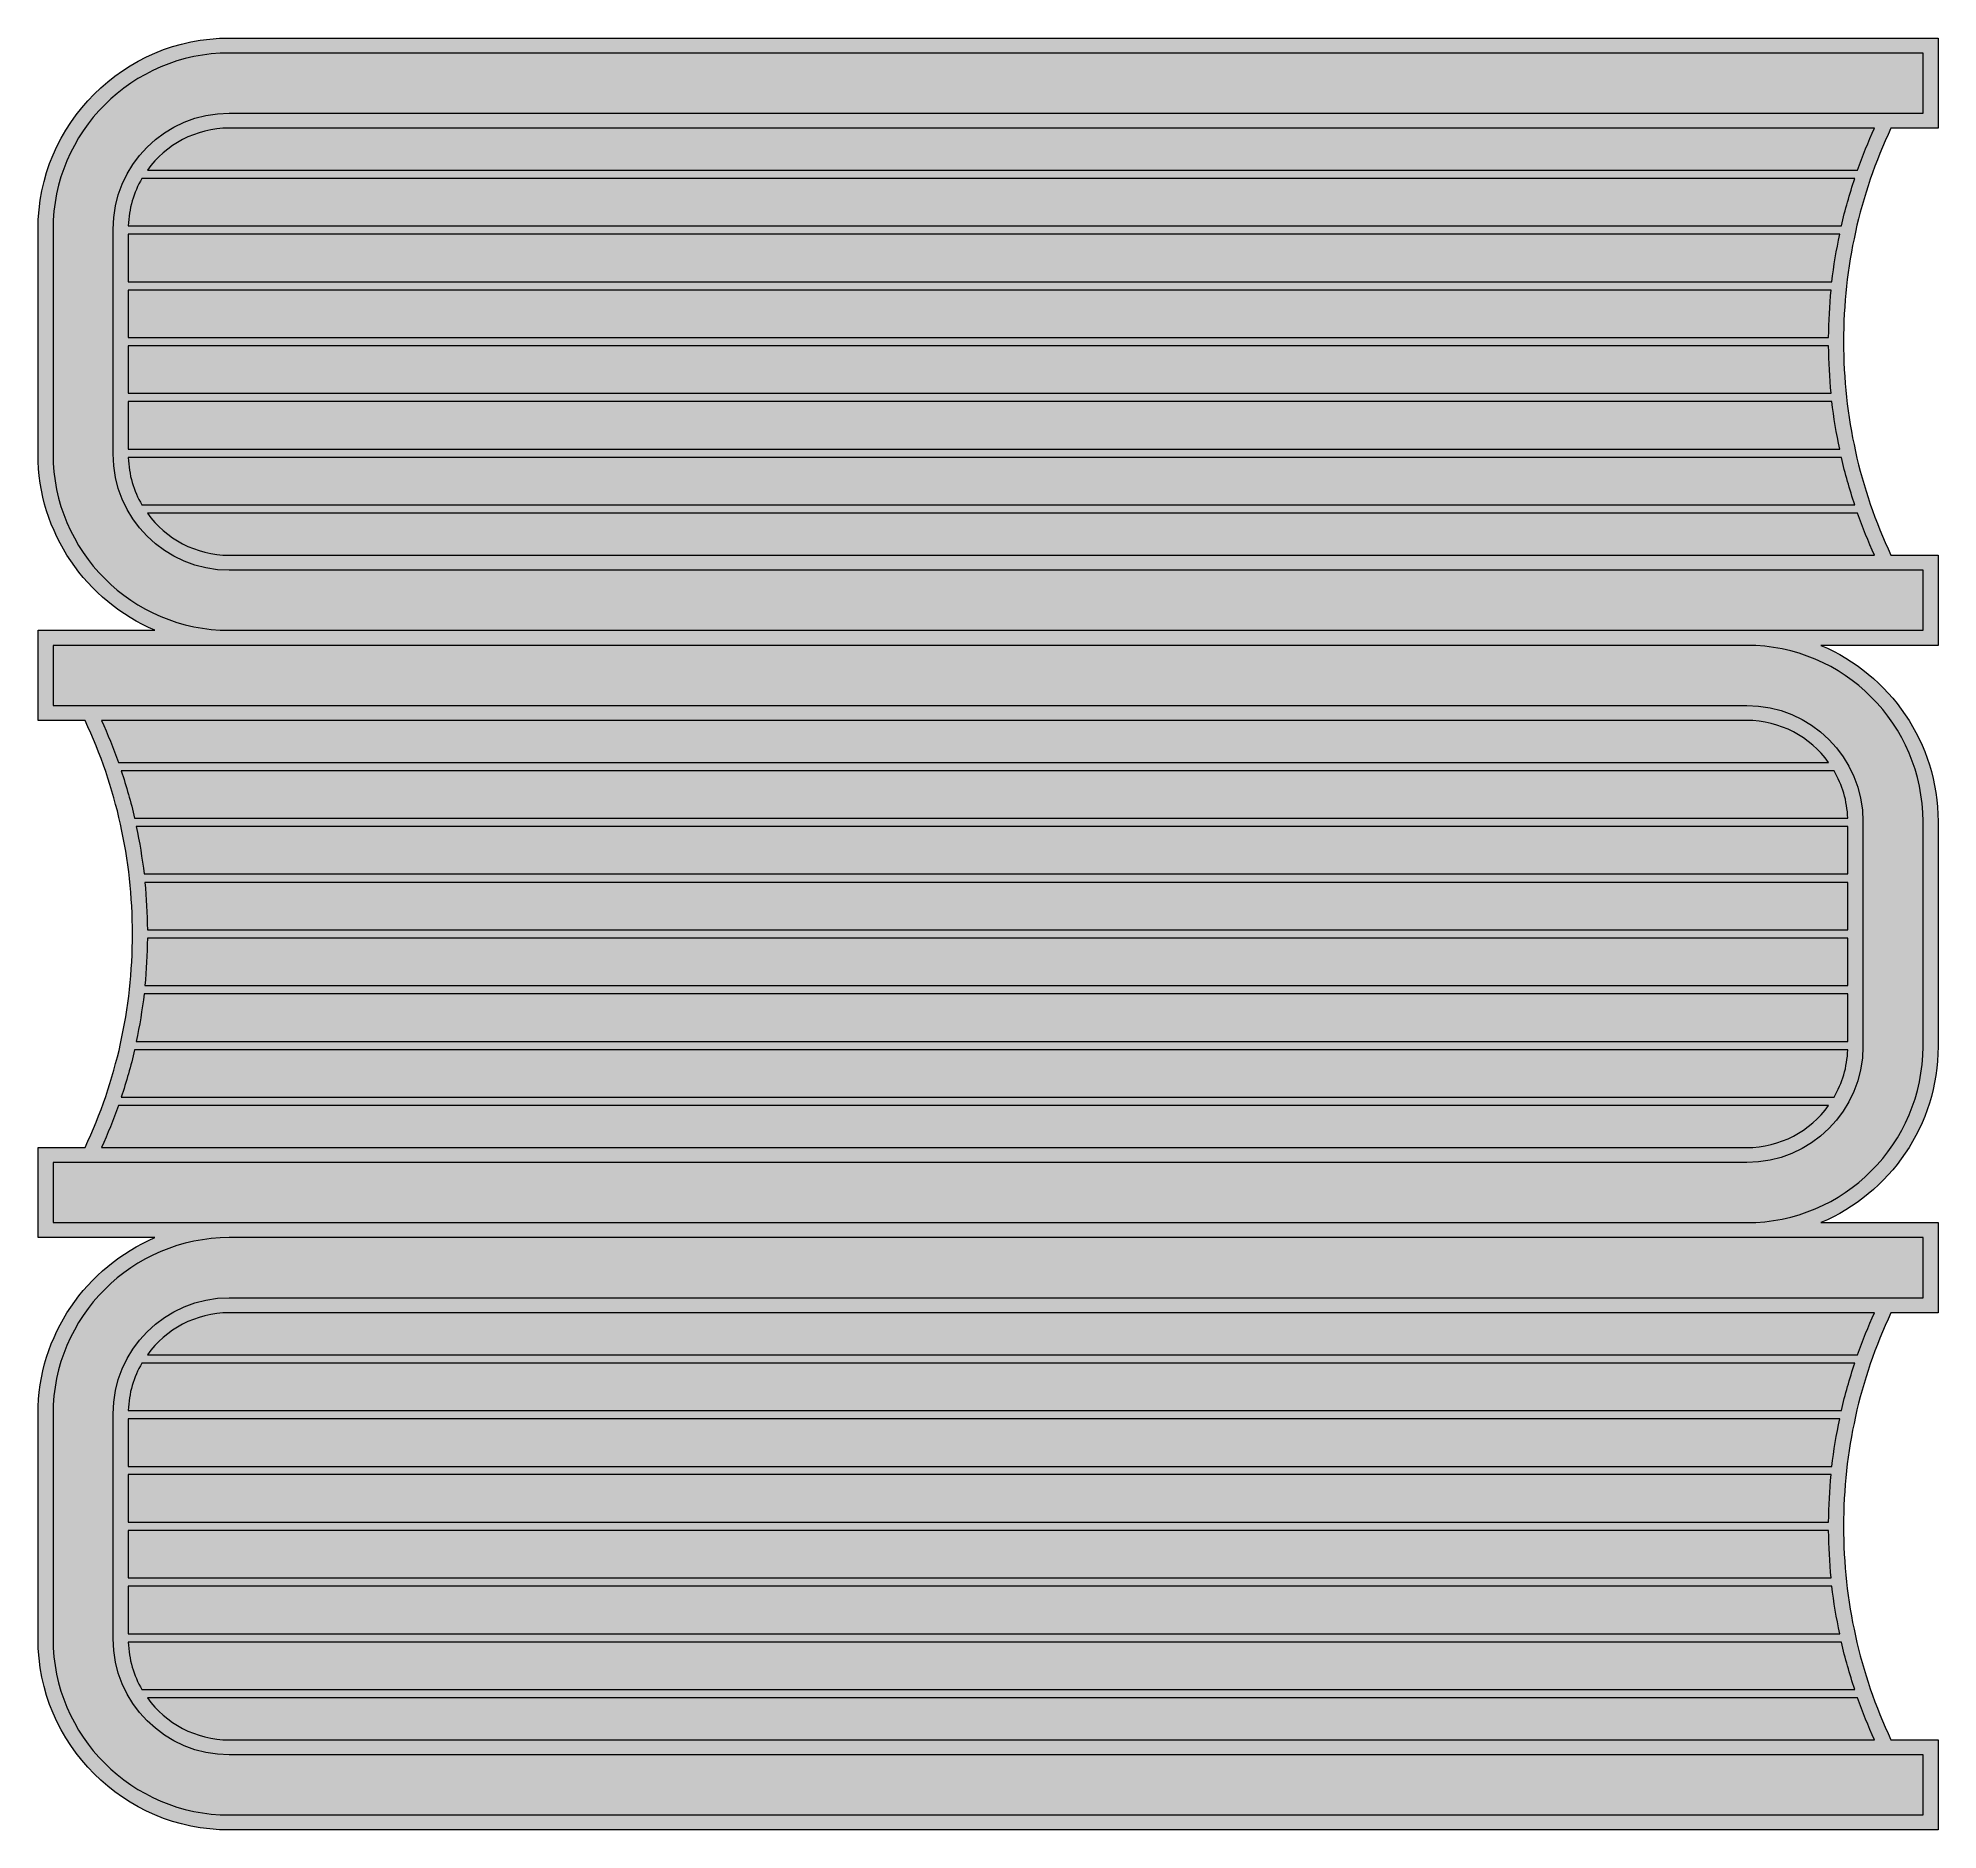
# Model space of a CAD drawing. Header units: inches. Extents: x 0.42 to 3.58, y -3.49 to -0.51.
import ezdxf

# ---------------------------------------------------------------- set-up
doc = ezdxf.new("R2010")
doc.units = ezdxf.units.IN
doc.header["$MEASUREMENT"] = 0
doc.layers.add('Boook', color=7, linetype='Continuous', lineweight=0)

msp = doc.modelspace()

# ---------------------------------------------------------------- hatches: boundary and pattern name
at = {"layer": 'Boook', "true_color": 0xf8e0c5, "transparency": 33554687}
h = msp.add_hatch(color=254, dxfattribs=at)
h.dxf.hatch_style = 2
edge = h.paths.add_edge_path()
edge.add_spline(control_points=[(3.5066, -0.6582), (3.5066, -0.6582), (3.585, -0.6582), (3.585, -0.6582), (3.585, -0.6582), (3.585, -0.5082), (3.585, -0.5082), (3.585, -0.5082), (0.7391, -0.5082), (0.7391, -0.5082), (0.5635, -0.5082), (0.4206, -0.6511), (0.4206, -0.8267), (0.4206, -0.8267), (0.4206, -1.2008), (0.4206, -1.2008), (0.4206, -1.3327), (0.501, -1.446), (0.6154, -1.4944), (0.6154, -1.4944), (0.4206, -1.4944), (0.4206, -1.4944), (0.4206, -1.4944), (0.4206, -1.6444), (0.4206, -1.6444), (0.4206, -1.6444), (0.4989, -1.6444), (0.4989, -1.6444), (0.5512, -1.756), (0.5779, -1.8756), (0.5779, -2), (0.5779, -2.1244), (0.5512, -2.244), (0.499, -2.3556), (0.499, -2.3556), (0.4206, -2.3556), (0.4206, -2.3556), (0.4206, -2.3556), (0.4206, -2.5056), (0.4206, -2.5056), (0.4206, -2.5056), (0.6154, -2.5056), (0.6154, -2.5056), (0.501, -2.554), (0.4206, -2.6674), (0.4206, -2.7992), (0.4206, -2.7992), (0.4206, -3.1733), (0.4206, -3.1733), (0.4206, -3.3489), (0.5635, -3.4918), (0.7391, -3.4918), (0.7391, -3.4918), (3.585, -3.4918), (3.585, -3.4918), (3.585, -3.4918), (3.585, -3.3418), (3.585, -3.3418), (3.585, -3.3418), (3.5066, -3.3418), (3.5066, -3.3418), (3.4543, -3.2302), (3.4276, -3.1106), (3.4276, -2.9862), (3.4276, -2.8618), (3.4543, -2.7422), (3.5066, -2.6306), (3.5066, -2.6306), (3.585, -2.6306), (3.585, -2.6306), (3.585, -2.6306), (3.585, -2.4806), (3.585, -2.4806), (3.585, -2.4806), (3.3901, -2.4806), (3.3901, -2.4806), (3.5045, -2.4322), (3.585, -2.3189), (3.585, -2.1871), (3.585, -2.1871), (3.585, -1.8129), (3.585, -1.8129), (3.585, -1.6811), (3.5045, -1.5678), (3.3901, -1.5194), (3.3901, -1.5194), (3.585, -1.5194), (3.585, -1.5194), (3.585, -1.5194), (3.585, -1.3694), (3.585, -1.3694), (3.585, -1.3694), (3.5066, -1.3694), (3.5066, -1.3694), (3.4543, -1.2578), (3.4276, -1.1382), (3.4276, -1.0138), (3.4276, -0.8894), (3.4543, -0.7698), (3.5066, -0.6582)], knot_values=[0, 0, 0, 0, 1, 1, 1, 2, 2, 2, 3, 3, 3, 4, 4, 4, 5, 5, 5, 6, 6, 6, 7, 7, 7, 8, 8, 8, 9, 9, 9, 10, 10, 10, 11, 11, 11, 12, 12, 12, 13, 13, 13, 14, 14, 14, 15, 15, 15, 16, 16, 16, 17, 17, 17, 18, 18, 18, 19, 19, 19, 20, 20, 20, 21, 21, 21, 22, 22, 22, 23, 23, 23, 24, 24, 24, 25, 25, 25, 26, 26, 26, 27, 27, 27, 28, 28, 28, 29, 29, 29, 30, 30, 30, 31, 31, 31, 32, 32, 32, 33, 33, 33, 33], degree=3, periodic=0)
at = {"layer": 'Boook', "true_color": 0x333333, "transparency": 33554687}
h = msp.add_hatch(color=250, dxfattribs=at)
h.dxf.hatch_style = 2
edge = h.paths.add_edge_path()
edge.add_spline(control_points=[(0.7391, -1.3694), (0.683, -1.3694), (0.6334, -1.3417), (0.6027, -1.2995), (0.6027, -1.2995), (3.4509, -1.2995), (3.4509, -1.2995), (3.4592, -1.3231), (3.4688, -1.3464), (3.4792, -1.3694), (3.4792, -1.3694), (0.7391, -1.3694), (0.7391, -1.3694)], knot_values=[0, 0, 0, 0, 1, 1, 1, 2, 2, 2, 3, 3, 3, 4, 4, 4, 4], degree=3, periodic=0)
edge = h.paths.add_edge_path()
edge.add_spline(control_points=[(3.56, -1.4944), (3.56, -1.4944), (0.7391, -1.4944), (0.7391, -1.4944), (0.5773, -1.4944), (0.4456, -1.3627), (0.4456, -1.2008), (0.4456, -1.2008), (0.4456, -0.8267), (0.4456, -0.8267), (0.4456, -0.6649), (0.5773, -0.5332), (0.7391, -0.5332), (0.7391, -0.5332), (3.56, -0.5332), (3.56, -0.5332), (3.56, -0.5332), (3.56, -0.6332), (3.56, -0.6332), (3.56, -0.6332), (0.7391, -0.6332), (0.7391, -0.6332), (0.6324, -0.6332), (0.5456, -0.72), (0.5456, -0.8267), (0.5456, -0.8267), (0.5456, -1.2008), (0.5456, -1.2008), (0.5456, -1.3076), (0.6324, -1.3944), (0.7391, -1.3944), (0.7391, -1.3944), (3.56, -1.3944), (3.56, -1.3944), (3.56, -1.3944), (3.56, -1.4944), (3.56, -1.4944)], knot_values=[0, 0, 0, 0, 1, 1, 1, 2, 2, 2, 3, 3, 3, 4, 4, 4, 5, 5, 5, 6, 6, 6, 7, 7, 7, 8, 8, 8, 9, 9, 9, 10, 10, 10, 11, 11, 11, 12, 12, 12, 12], degree=3, periodic=0)
edge = h.paths.add_edge_path()
edge.add_spline(control_points=[(3.56, -1.8129), (3.56, -1.8129), (3.56, -2.1871), (3.56, -2.1871), (3.56, -2.3489), (3.4283, -2.4806), (3.2664, -2.4806), (3.2664, -2.4806), (0.4456, -2.4806), (0.4456, -2.4806), (0.4456, -2.4806), (0.4456, -2.3806), (0.4456, -2.3806), (0.4456, -2.3806), (3.2664, -2.3806), (3.2664, -2.3806), (3.3731, -2.3806), (3.46, -2.2938), (3.46, -2.1871), (3.46, -2.1871), (3.46, -1.8129), (3.46, -1.8129), (3.46, -1.7062), (3.3731, -1.6194), (3.2664, -1.6194), (3.2664, -1.6194), (0.4456, -1.6194), (0.4456, -1.6194), (0.4456, -1.6194), (0.4456, -1.5194), (0.4456, -1.5194), (0.4456, -1.5194), (3.2664, -1.5194), (3.2664, -1.5194), (3.4283, -1.5194), (3.56, -1.6511), (3.56, -1.8129)], knot_values=[0, 0, 0, 0, 1, 1, 1, 2, 2, 2, 3, 3, 3, 4, 4, 4, 5, 5, 5, 6, 6, 6, 7, 7, 7, 8, 8, 8, 9, 9, 9, 10, 10, 10, 11, 11, 11, 12, 12, 12, 12], degree=3, periodic=0)
edge = h.paths.add_edge_path()
edge.add_spline(control_points=[(3.56, -2.5056), (3.56, -2.5056), (3.56, -2.6056), (3.56, -2.6056), (3.56, -2.6056), (0.7391, -2.6056), (0.7391, -2.6056), (0.6324, -2.6056), (0.5456, -2.6924), (0.5456, -2.7992), (0.5456, -2.7992), (0.5456, -3.1733), (0.5456, -3.1733), (0.5456, -3.28), (0.6324, -3.3668), (0.7391, -3.3668), (0.7391, -3.3668), (3.56, -3.3668), (3.56, -3.3668), (3.56, -3.3668), (3.56, -3.4668), (3.56, -3.4668), (3.56, -3.4668), (0.7391, -3.4668), (0.7391, -3.4668), (0.5773, -3.4668), (0.4456, -3.3351), (0.4456, -3.1733), (0.4456, -3.1733), (0.4456, -2.7992), (0.4456, -2.7992), (0.4456, -2.6373), (0.5773, -2.5056), (0.7391, -2.5056), (0.7391, -2.5056), (3.56, -2.5056), (3.56, -2.5056)], knot_values=[0, 0, 0, 0, 1, 1, 1, 2, 2, 2, 3, 3, 3, 4, 4, 4, 5, 5, 5, 6, 6, 6, 7, 7, 7, 8, 8, 8, 9, 9, 9, 10, 10, 10, 11, 11, 11, 12, 12, 12, 12], degree=3, periodic=0)
edge = h.paths.add_edge_path()
edge.add_spline(control_points=[(3.4509, -2.7005), (3.4509, -2.7005), (0.6027, -2.7005), (0.6027, -2.7005), (0.6334, -2.6583), (0.683, -2.6306), (0.7391, -2.6306), (0.7391, -2.6306), (3.4792, -2.6306), (3.4792, -2.6306), (3.4688, -2.6536), (3.4592, -2.6769), (3.4509, -2.7005)], knot_values=[0, 0, 0, 0, 1, 1, 1, 2, 2, 2, 3, 3, 3, 4, 4, 4, 4], degree=3, periodic=0)
edge = h.paths.add_edge_path()
edge.add_spline(control_points=[(3.4509, -3.2719), (3.4592, -3.2955), (3.4688, -3.3188), (3.4792, -3.3418), (3.4792, -3.3418), (0.7391, -3.3418), (0.7391, -3.3418), (0.683, -3.3418), (0.6334, -3.3142), (0.6027, -3.2719), (0.6027, -3.2719), (3.4509, -3.2719), (3.4509, -3.2719)], knot_values=[0, 0, 0, 0, 1, 1, 1, 2, 2, 2, 3, 3, 3, 4, 4, 4, 4], degree=3, periodic=0)
edge = h.paths.add_edge_path()
edge.add_spline(control_points=[(3.4241, -3.179), (3.4301, -3.2057), (3.4377, -3.232), (3.4464, -3.258), (3.4464, -3.258), (0.5936, -3.258), (0.5936, -3.258), (0.58, -3.2346), (0.5718, -3.2077), (0.5709, -3.179), (0.5709, -3.179), (3.4241, -3.179), (3.4241, -3.179)], knot_values=[0, 0, 0, 0, 1, 1, 1, 2, 2, 2, 3, 3, 3, 4, 4, 4, 4], degree=3, periodic=0)
edge = h.paths.add_edge_path()
edge.add_spline(control_points=[(0.5706, -3.0861), (0.5706, -3.0861), (3.4083, -3.0861), (3.4083, -3.0861), (3.4113, -3.1127), (3.4158, -3.139), (3.4213, -3.1651), (3.4213, -3.1651), (0.5706, -3.1651), (0.5706, -3.1651), (0.5706, -3.1651), (0.5706, -3.0861), (0.5706, -3.0861)], knot_values=[0, 0, 0, 0, 1, 1, 1, 2, 2, 2, 3, 3, 3, 4, 4, 4, 4], degree=3, periodic=0)
edge = h.paths.add_edge_path()
edge.add_spline(control_points=[(0.5706, -2.9932), (0.5706, -2.9932), (3.4028, -2.9932), (3.4028, -2.9932), (3.403, -3.0197), (3.4045, -3.0461), (3.407, -3.0722), (3.407, -3.0722), (0.5706, -3.0722), (0.5706, -3.0722), (0.5706, -3.0722), (0.5706, -2.9932), (0.5706, -2.9932)], knot_values=[0, 0, 0, 0, 1, 1, 1, 2, 2, 2, 3, 3, 3, 4, 4, 4, 4], degree=3, periodic=0)
edge = h.paths.add_edge_path()
edge.add_spline(control_points=[(0.5706, -2.9002), (0.5706, -2.9002), (3.407, -2.9002), (3.407, -2.9002), (3.4045, -2.9264), (3.403, -2.9527), (3.4028, -2.9793), (3.4028, -2.9793), (0.5706, -2.9793), (0.5706, -2.9793), (0.5706, -2.9793), (0.5706, -2.9002), (0.5706, -2.9002)], knot_values=[0, 0, 0, 0, 1, 1, 1, 2, 2, 2, 3, 3, 3, 4, 4, 4, 4], degree=3, periodic=0)
edge = h.paths.add_edge_path()
edge.add_spline(control_points=[(0.5706, -2.8073), (0.5706, -2.8073), (3.4213, -2.8073), (3.4213, -2.8073), (3.4158, -2.8334), (3.4113, -2.8597), (3.4083, -2.8864), (3.4083, -2.8864), (0.5706, -2.8864), (0.5706, -2.8864), (0.5706, -2.8864), (0.5706, -2.8073), (0.5706, -2.8073)], knot_values=[0, 0, 0, 0, 1, 1, 1, 2, 2, 2, 3, 3, 3, 4, 4, 4, 4], degree=3, periodic=0)
edge = h.paths.add_edge_path()
edge.add_spline(control_points=[(0.5936, -2.7144), (0.5936, -2.7144), (3.4464, -2.7144), (3.4464, -2.7144), (3.4377, -2.7404), (3.4301, -2.7668), (3.4241, -2.7934), (3.4241, -2.7934), (0.5709, -2.7934), (0.5709, -2.7934), (0.5718, -2.7647), (0.58, -2.7378), (0.5936, -2.7144)], knot_values=[0, 0, 0, 0, 1, 1, 1, 2, 2, 2, 3, 3, 3, 4, 4, 4, 4], degree=3, periodic=0)
edge = h.paths.add_edge_path()
edge.add_spline(control_points=[(0.5547, -2.2857), (0.5547, -2.2857), (3.4028, -2.2857), (3.4028, -2.2857), (3.3721, -2.3279), (3.3225, -2.3556), (3.2664, -2.3556), (3.2664, -2.3556), (0.5263, -2.3556), (0.5263, -2.3556), (0.5367, -2.3326), (0.5464, -2.3093), (0.5547, -2.2857)], knot_values=[0, 0, 0, 0, 1, 1, 1, 2, 2, 2, 3, 3, 3, 4, 4, 4, 4], degree=3, periodic=0)
edge = h.paths.add_edge_path()
edge.add_spline(control_points=[(0.5546, -1.7143), (0.5464, -1.6907), (0.5367, -1.6674), (0.5263, -1.6444), (0.5263, -1.6444), (3.2664, -1.6444), (3.2664, -1.6444), (3.3225, -1.6444), (3.3721, -1.6721), (3.4028, -1.7143), (3.4028, -1.7143), (0.5546, -1.7143), (0.5546, -1.7143)], knot_values=[0, 0, 0, 0, 1, 1, 1, 2, 2, 2, 3, 3, 3, 4, 4, 4, 4], degree=3, periodic=0)
edge = h.paths.add_edge_path()
edge.add_spline(control_points=[(0.5815, -1.8072), (0.5754, -1.7806), (0.5678, -1.7542), (0.5592, -1.7282), (0.5592, -1.7282), (3.4119, -1.7282), (3.4119, -1.7282), (3.4255, -1.7516), (3.4337, -1.7785), (3.4347, -1.8072), (3.4347, -1.8072), (0.5815, -1.8072), (0.5815, -1.8072)], knot_values=[0, 0, 0, 0, 1, 1, 1, 2, 2, 2, 3, 3, 3, 4, 4, 4, 4], degree=3, periodic=0)
edge = h.paths.add_edge_path()
edge.add_spline(control_points=[(3.435, -1.9001), (3.435, -1.9001), (0.5972, -1.9001), (0.5972, -1.9001), (0.5942, -1.8735), (0.5897, -1.8472), (0.5842, -1.8211), (0.5842, -1.8211), (3.435, -1.8211), (3.435, -1.8211), (3.435, -1.8211), (3.435, -1.9001), (3.435, -1.9001)], knot_values=[0, 0, 0, 0, 1, 1, 1, 2, 2, 2, 3, 3, 3, 4, 4, 4, 4], degree=3, periodic=0)
edge = h.paths.add_edge_path()
edge.add_spline(control_points=[(3.435, -1.9931), (3.435, -1.9931), (0.6027, -1.9931), (0.6027, -1.9931), (0.6025, -1.9665), (0.6011, -1.9401), (0.5985, -1.914), (0.5985, -1.914), (3.435, -1.914), (3.435, -1.914), (3.435, -1.914), (3.435, -1.9931), (3.435, -1.9931)], knot_values=[0, 0, 0, 0, 1, 1, 1, 2, 2, 2, 3, 3, 3, 4, 4, 4, 4], degree=3, periodic=0)
edge = h.paths.add_edge_path()
edge.add_spline(control_points=[(3.435, -2.086), (3.435, -2.086), (0.5985, -2.086), (0.5985, -2.086), (0.6011, -2.0599), (0.6025, -2.0335), (0.6027, -2.0069), (0.6027, -2.0069), (3.435, -2.0069), (3.435, -2.0069), (3.435, -2.0069), (3.435, -2.086), (3.435, -2.086)], knot_values=[0, 0, 0, 0, 1, 1, 1, 2, 2, 2, 3, 3, 3, 4, 4, 4, 4], degree=3, periodic=0)
edge = h.paths.add_edge_path()
edge.add_spline(control_points=[(3.435, -2.1789), (3.435, -2.1789), (0.5842, -2.1789), (0.5842, -2.1789), (0.5897, -2.1528), (0.5942, -2.1265), (0.5972, -2.0999), (0.5972, -2.0999), (3.435, -2.0999), (3.435, -2.0999), (3.435, -2.0999), (3.435, -2.1789), (3.435, -2.1789)], knot_values=[0, 0, 0, 0, 1, 1, 1, 2, 2, 2, 3, 3, 3, 4, 4, 4, 4], degree=3, periodic=0)
edge = h.paths.add_edge_path()
edge.add_spline(control_points=[(3.4119, -2.2718), (3.4119, -2.2718), (0.5592, -2.2718), (0.5592, -2.2718), (0.5678, -2.2458), (0.5754, -2.2195), (0.5815, -2.1928), (0.5815, -2.1928), (3.4347, -2.1928), (3.4347, -2.1928), (3.4337, -2.2215), (3.4255, -2.2484), (3.4119, -2.2718)], knot_values=[0, 0, 0, 0, 1, 1, 1, 2, 2, 2, 3, 3, 3, 4, 4, 4, 4], degree=3, periodic=0)
edge = h.paths.add_edge_path()
edge.add_spline(control_points=[(3.4509, -0.7281), (3.4509, -0.7281), (0.6027, -0.7281), (0.6027, -0.7281), (0.6334, -0.6858), (0.683, -0.6582), (0.7391, -0.6582), (0.7391, -0.6582), (3.4792, -0.6582), (3.4792, -0.6582), (3.4688, -0.6812), (3.4592, -0.7045), (3.4509, -0.7281)], knot_values=[0, 0, 0, 0, 1, 1, 1, 2, 2, 2, 3, 3, 3, 4, 4, 4, 4], degree=3, periodic=0)
edge = h.paths.add_edge_path()
edge.add_spline(control_points=[(3.4083, -0.9139), (3.4083, -0.9139), (0.5706, -0.9139), (0.5706, -0.9139), (0.5706, -0.9139), (0.5706, -0.8349), (0.5706, -0.8349), (0.5706, -0.8349), (3.4213, -0.8349), (3.4213, -0.8349), (3.4158, -0.861), (3.4113, -0.8873), (3.4083, -0.9139)], knot_values=[0, 0, 0, 0, 1, 1, 1, 2, 2, 2, 3, 3, 3, 4, 4, 4, 4], degree=3, periodic=0)
edge = h.paths.add_edge_path()
edge.add_spline(control_points=[(0.5706, -1.1927), (0.5706, -1.1927), (0.5706, -1.1136), (0.5706, -1.1136), (0.5706, -1.1136), (3.4083, -1.1136), (3.4083, -1.1136), (3.4113, -1.1403), (3.4158, -1.1666), (3.4213, -1.1927), (3.4213, -1.1927), (0.5706, -1.1927), (0.5706, -1.1927)], knot_values=[0, 0, 0, 0, 1, 1, 1, 2, 2, 2, 3, 3, 3, 4, 4, 4, 4], degree=3, periodic=0)
edge = h.paths.add_edge_path()
edge.add_spline(control_points=[(0.5706, -1.0207), (0.5706, -1.0207), (3.4028, -1.0207), (3.4028, -1.0207), (3.403, -1.0473), (3.4045, -1.0736), (3.407, -1.0998), (3.407, -1.0998), (0.5706, -1.0998), (0.5706, -1.0998), (0.5706, -1.0998), (0.5706, -1.0207), (0.5706, -1.0207)], knot_values=[0, 0, 0, 0, 1, 1, 1, 2, 2, 2, 3, 3, 3, 4, 4, 4, 4], degree=3, periodic=0)
edge = h.paths.add_edge_path()
edge.add_spline(control_points=[(0.5706, -0.9278), (0.5706, -0.9278), (3.407, -0.9278), (3.407, -0.9278), (3.4045, -0.9539), (3.403, -0.9803), (3.4028, -1.0068), (3.4028, -1.0068), (0.5706, -1.0068), (0.5706, -1.0068), (0.5706, -1.0068), (0.5706, -0.9278), (0.5706, -0.9278)], knot_values=[0, 0, 0, 0, 1, 1, 1, 2, 2, 2, 3, 3, 3, 4, 4, 4, 4], degree=3, periodic=0)
edge = h.paths.add_edge_path()
edge.add_spline(control_points=[(0.5936, -0.742), (0.5936, -0.742), (3.4464, -0.742), (3.4464, -0.742), (3.4377, -0.768), (3.4301, -0.7943), (3.4241, -0.821), (3.4241, -0.821), (0.5709, -0.821), (0.5709, -0.821), (0.5718, -0.7923), (0.58, -0.7654), (0.5936, -0.742)], knot_values=[0, 0, 0, 0, 1, 1, 1, 2, 2, 2, 3, 3, 3, 4, 4, 4, 4], degree=3, periodic=0)
edge = h.paths.add_edge_path()
edge.add_spline(control_points=[(0.5709, -1.2066), (0.5709, -1.2066), (3.4241, -1.2066), (3.4241, -1.2066), (3.4301, -1.2332), (3.4377, -1.2596), (3.4464, -1.2856), (3.4464, -1.2856), (0.5936, -1.2856), (0.5936, -1.2856), (0.58, -1.2622), (0.5718, -1.2353), (0.5709, -1.2066)], knot_values=[0, 0, 0, 0, 1, 1, 1, 2, 2, 2, 3, 3, 3, 4, 4, 4, 4], degree=3, periodic=0)
edge = h.paths.add_edge_path()
edge.add_spline(control_points=[(3.5066, -0.6582), (3.5066, -0.6582), (3.585, -0.6582), (3.585, -0.6582), (3.585, -0.6582), (3.585, -0.5082), (3.585, -0.5082), (3.585, -0.5082), (0.7391, -0.5082), (0.7391, -0.5082), (0.5635, -0.5082), (0.4206, -0.6511), (0.4206, -0.8267), (0.4206, -0.8267), (0.4206, -1.2008), (0.4206, -1.2008), (0.4206, -1.3327), (0.501, -1.446), (0.6154, -1.4944), (0.6154, -1.4944), (0.4206, -1.4944), (0.4206, -1.4944), (0.4206, -1.4944), (0.4206, -1.6444), (0.4206, -1.6444), (0.4206, -1.6444), (0.4989, -1.6444), (0.4989, -1.6444), (0.5512, -1.756), (0.5779, -1.8756), (0.5779, -2), (0.5779, -2.1244), (0.5512, -2.244), (0.499, -2.3556), (0.499, -2.3556), (0.4206, -2.3556), (0.4206, -2.3556), (0.4206, -2.3556), (0.4206, -2.5056), (0.4206, -2.5056), (0.4206, -2.5056), (0.6154, -2.5056), (0.6154, -2.5056), (0.501, -2.554), (0.4206, -2.6674), (0.4206, -2.7992), (0.4206, -2.7992), (0.4206, -3.1733), (0.4206, -3.1733), (0.4206, -3.3489), (0.5635, -3.4918), (0.7391, -3.4918), (0.7391, -3.4918), (3.585, -3.4918), (3.585, -3.4918), (3.585, -3.4918), (3.585, -3.3418), (3.585, -3.3418), (3.585, -3.3418), (3.5066, -3.3418), (3.5066, -3.3418), (3.4543, -3.2302), (3.4276, -3.1106), (3.4276, -2.9862), (3.4276, -2.8618), (3.4543, -2.7422), (3.5066, -2.6306), (3.5066, -2.6306), (3.585, -2.6306), (3.585, -2.6306), (3.585, -2.6306), (3.585, -2.4806), (3.585, -2.4806), (3.585, -2.4806), (3.3901, -2.4806), (3.3901, -2.4806), (3.5045, -2.4322), (3.585, -2.3189), (3.585, -2.1871), (3.585, -2.1871), (3.585, -1.8129), (3.585, -1.8129), (3.585, -1.6811), (3.5045, -1.5678), (3.3901, -1.5194), (3.3901, -1.5194), (3.585, -1.5194), (3.585, -1.5194), (3.585, -1.5194), (3.585, -1.3694), (3.585, -1.3694), (3.585, -1.3694), (3.5066, -1.3694), (3.5066, -1.3694), (3.4543, -1.2578), (3.4276, -1.1382), (3.4276, -1.0138), (3.4276, -0.8894), (3.4543, -0.7698), (3.5066, -0.6582)], knot_values=[0, 0, 0, 0, 1, 1, 1, 2, 2, 2, 3, 3, 3, 4, 4, 4, 5, 5, 5, 6, 6, 6, 7, 7, 7, 8, 8, 8, 9, 9, 9, 10, 10, 10, 11, 11, 11, 12, 12, 12, 13, 13, 13, 14, 14, 14, 15, 15, 15, 16, 16, 16, 17, 17, 17, 18, 18, 18, 19, 19, 19, 20, 20, 20, 21, 21, 21, 22, 22, 22, 23, 23, 23, 24, 24, 24, 25, 25, 25, 26, 26, 26, 27, 27, 27, 28, 28, 28, 29, 29, 29, 30, 30, 30, 31, 31, 31, 32, 32, 32, 33, 33, 33, 33], degree=3, periodic=0)

# ---------------------------------------------------------------- linework, layer by layer
at = {"layer": 'Boook'}
for points, knots in [([(3.5066, -0.6582), (3.5066, -0.6582), (3.585, -0.6582), (3.585, -0.6582), (3.585, -0.6582), (3.585, -0.5082), (3.585, -0.5082), (3.585, -0.5082), (0.7391, -0.5082), (0.7391, -0.5082), (0.5635, -0.5082), (0.4206, -0.6511), (0.4206, -0.8267), (0.4206, -0.8267), (0.4206, -1.2008), (0.4206, -1.2008), (0.4206, -1.3327), (0.501, -1.446), (0.6154, -1.4944), (0.6154, -1.4944), (0.4206, -1.4944), (0.4206, -1.4944), (0.4206, -1.4944), (0.4206, -1.6444), (0.4206, -1.6444), (0.4206, -1.6444), (0.4989, -1.6444), (0.4989, -1.6444), (0.5512, -1.756), (0.5779, -1.8756), (0.5779, -2), (0.5779, -2.1244), (0.5512, -2.244), (0.499, -2.3556), (0.499, -2.3556), (0.4206, -2.3556), (0.4206, -2.3556), (0.4206, -2.3556), (0.4206, -2.5056), (0.4206, -2.5056), (0.4206, -2.5056), (0.6154, -2.5056), (0.6154, -2.5056), (0.501, -2.554), (0.4206, -2.6674), (0.4206, -2.7992), (0.4206, -2.7992), (0.4206, -3.1733), (0.4206, -3.1733), (0.4206, -3.3489), (0.5635, -3.4918), (0.7391, -3.4918), (0.7391, -3.4918), (3.585, -3.4918), (3.585, -3.4918), (3.585, -3.4918), (3.585, -3.3418), (3.585, -3.3418), (3.585, -3.3418), (3.5066, -3.3418), (3.5066, -3.3418), (3.4543, -3.2302), (3.4276, -3.1106), (3.4276, -2.9862), (3.4276, -2.8618), (3.4543, -2.7422), (3.5066, -2.6306), (3.5066, -2.6306), (3.585, -2.6306), (3.585, -2.6306), (3.585, -2.6306), (3.585, -2.4806), (3.585, -2.4806), (3.585, -2.4806), (3.3901, -2.4806), (3.3901, -2.4806), (3.5045, -2.4322), (3.585, -2.3189), (3.585, -2.1871), (3.585, -2.1871), (3.585, -1.8129), (3.585, -1.8129), (3.585, -1.6811), (3.5045, -1.5678), (3.3901, -1.5194), (3.3901, -1.5194), (3.585, -1.5194), (3.585, -1.5194), (3.585, -1.5194), (3.585, -1.3694), (3.585, -1.3694), (3.585, -1.3694), (3.5066, -1.3694), (3.5066, -1.3694), (3.4543, -1.2578), (3.4276, -1.1382), (3.4276, -1.0138), (3.4276, -0.8894), (3.4543, -0.7698), (3.5066, -0.6582)], [0, 0, 0, 0, 1, 1, 1, 2, 2, 2, 3, 3, 3, 4, 4, 4, 5, 5, 5, 6, 6, 6, 7, 7, 7, 8, 8, 8, 9, 9, 9, 10, 10, 10, 11, 11, 11, 12, 12, 12, 13, 13, 13, 14, 14, 14, 15, 15, 15, 16, 16, 16, 17, 17, 17, 18, 18, 18, 19, 19, 19, 20, 20, 20, 21, 21, 21, 22, 22, 22, 23, 23, 23, 24, 24, 24, 25, 25, 25, 26, 26, 26, 27, 27, 27, 28, 28, 28, 29, 29, 29, 30, 30, 30, 31, 31, 31, 32, 32, 32, 33, 33, 33, 33]), ([(3.5066, -0.6582), (3.5066, -0.6582), (3.585, -0.6582), (3.585, -0.6582), (3.585, -0.6582), (3.585, -0.5082), (3.585, -0.5082), (3.585, -0.5082), (0.7391, -0.5082), (0.7391, -0.5082), (0.5635, -0.5082), (0.4206, -0.6511), (0.4206, -0.8267), (0.4206, -0.8267), (0.4206, -1.2008), (0.4206, -1.2008), (0.4206, -1.3327), (0.501, -1.446), (0.6154, -1.4944), (0.6154, -1.4944), (0.4206, -1.4944), (0.4206, -1.4944), (0.4206, -1.4944), (0.4206, -1.6444), (0.4206, -1.6444), (0.4206, -1.6444), (0.4989, -1.6444), (0.4989, -1.6444), (0.5512, -1.756), (0.5779, -1.8756), (0.5779, -2), (0.5779, -2.1244), (0.5512, -2.244), (0.499, -2.3556), (0.499, -2.3556), (0.4206, -2.3556), (0.4206, -2.3556), (0.4206, -2.3556), (0.4206, -2.5056), (0.4206, -2.5056), (0.4206, -2.5056), (0.6154, -2.5056), (0.6154, -2.5056), (0.501, -2.554), (0.4206, -2.6674), (0.4206, -2.7992), (0.4206, -2.7992), (0.4206, -3.1733), (0.4206, -3.1733), (0.4206, -3.3489), (0.5635, -3.4918), (0.7391, -3.4918), (0.7391, -3.4918), (3.585, -3.4918), (3.585, -3.4918), (3.585, -3.4918), (3.585, -3.3418), (3.585, -3.3418), (3.585, -3.3418), (3.5066, -3.3418), (3.5066, -3.3418), (3.4543, -3.2302), (3.4276, -3.1106), (3.4276, -2.9862), (3.4276, -2.8618), (3.4543, -2.7422), (3.5066, -2.6306), (3.5066, -2.6306), (3.585, -2.6306), (3.585, -2.6306), (3.585, -2.6306), (3.585, -2.4806), (3.585, -2.4806), (3.585, -2.4806), (3.3901, -2.4806), (3.3901, -2.4806), (3.5045, -2.4322), (3.585, -2.3189), (3.585, -2.1871), (3.585, -2.1871), (3.585, -1.8129), (3.585, -1.8129), (3.585, -1.6811), (3.5045, -1.5678), (3.3901, -1.5194), (3.3901, -1.5194), (3.585, -1.5194), (3.585, -1.5194), (3.585, -1.5194), (3.585, -1.3694), (3.585, -1.3694), (3.585, -1.3694), (3.5066, -1.3694), (3.5066, -1.3694), (3.4543, -1.2578), (3.4276, -1.1382), (3.4276, -1.0138), (3.4276, -0.8894), (3.4543, -0.7698), (3.5066, -0.6582)], [0, 0, 0, 0, 1, 1, 1, 2, 2, 2, 3, 3, 3, 4, 4, 4, 5, 5, 5, 6, 6, 6, 7, 7, 7, 8, 8, 8, 9, 9, 9, 10, 10, 10, 11, 11, 11, 12, 12, 12, 13, 13, 13, 14, 14, 14, 15, 15, 15, 16, 16, 16, 17, 17, 17, 18, 18, 18, 19, 19, 19, 20, 20, 20, 21, 21, 21, 22, 22, 22, 23, 23, 23, 24, 24, 24, 25, 25, 25, 26, 26, 26, 27, 27, 27, 28, 28, 28, 29, 29, 29, 30, 30, 30, 31, 31, 31, 32, 32, 32, 33, 33, 33, 33]), ([(3.56, -1.4944), (3.56, -1.4944), (0.7391, -1.4944), (0.7391, -1.4944), (0.5773, -1.4944), (0.4456, -1.3627), (0.4456, -1.2008), (0.4456, -1.2008), (0.4456, -0.8267), (0.4456, -0.8267), (0.4456, -0.6649), (0.5773, -0.5332), (0.7391, -0.5332), (0.7391, -0.5332), (3.56, -0.5332), (3.56, -0.5332), (3.56, -0.5332), (3.56, -0.6332), (3.56, -0.6332), (3.56, -0.6332), (0.7391, -0.6332), (0.7391, -0.6332), (0.6324, -0.6332), (0.5456, -0.72), (0.5456, -0.8267), (0.5456, -0.8267), (0.5456, -1.2008), (0.5456, -1.2008), (0.5456, -1.3076), (0.6324, -1.3944), (0.7391, -1.3944), (0.7391, -1.3944), (3.56, -1.3944), (3.56, -1.3944), (3.56, -1.3944), (3.56, -1.4944), (3.56, -1.4944)], [0, 0, 0, 0, 1, 1, 1, 2, 2, 2, 3, 3, 3, 4, 4, 4, 5, 5, 5, 6, 6, 6, 7, 7, 7, 8, 8, 8, 9, 9, 9, 10, 10, 10, 11, 11, 11, 12, 12, 12, 12]), ([(3.4509, -0.7281), (3.4509, -0.7281), (0.6027, -0.7281), (0.6027, -0.7281), (0.6334, -0.6858), (0.683, -0.6582), (0.7391, -0.6582), (0.7391, -0.6582), (3.4792, -0.6582), (3.4792, -0.6582), (3.4688, -0.6812), (3.4592, -0.7045), (3.4509, -0.7281)], [0, 0, 0, 0, 1, 1, 1, 2, 2, 2, 3, 3, 3, 4, 4, 4, 4]), ([(0.5936, -0.742), (0.5936, -0.742), (3.4464, -0.742), (3.4464, -0.742), (3.4377, -0.768), (3.4301, -0.7943), (3.4241, -0.821), (3.4241, -0.821), (0.5709, -0.821), (0.5709, -0.821), (0.5718, -0.7923), (0.58, -0.7654), (0.5936, -0.742)], [0, 0, 0, 0, 1, 1, 1, 2, 2, 2, 3, 3, 3, 4, 4, 4, 4]), ([(3.4083, -0.9139), (3.4083, -0.9139), (0.5706, -0.9139), (0.5706, -0.9139), (0.5706, -0.9139), (0.5706, -0.8349), (0.5706, -0.8349), (0.5706, -0.8349), (3.4213, -0.8349), (3.4213, -0.8349), (3.4158, -0.861), (3.4113, -0.8873), (3.4083, -0.9139)], [0, 0, 0, 0, 1, 1, 1, 2, 2, 2, 3, 3, 3, 4, 4, 4, 4]), ([(0.5706, -0.9278), (0.5706, -0.9278), (3.407, -0.9278), (3.407, -0.9278), (3.4045, -0.9539), (3.403, -0.9803), (3.4028, -1.0068), (3.4028, -1.0068), (0.5706, -1.0068), (0.5706, -1.0068), (0.5706, -1.0068), (0.5706, -0.9278), (0.5706, -0.9278)], [0, 0, 0, 0, 1, 1, 1, 2, 2, 2, 3, 3, 3, 4, 4, 4, 4]), ([(0.5706, -1.0207), (0.5706, -1.0207), (3.4028, -1.0207), (3.4028, -1.0207), (3.403, -1.0473), (3.4045, -1.0736), (3.407, -1.0998), (3.407, -1.0998), (0.5706, -1.0998), (0.5706, -1.0998), (0.5706, -1.0998), (0.5706, -1.0207), (0.5706, -1.0207)], [0, 0, 0, 0, 1, 1, 1, 2, 2, 2, 3, 3, 3, 4, 4, 4, 4]), ([(0.5706, -1.1927), (0.5706, -1.1927), (0.5706, -1.1136), (0.5706, -1.1136), (0.5706, -1.1136), (3.4083, -1.1136), (3.4083, -1.1136), (3.4113, -1.1403), (3.4158, -1.1666), (3.4213, -1.1927), (3.4213, -1.1927), (0.5706, -1.1927), (0.5706, -1.1927)], [0, 0, 0, 0, 1, 1, 1, 2, 2, 2, 3, 3, 3, 4, 4, 4, 4]), ([(0.5709, -1.2066), (0.5709, -1.2066), (3.4241, -1.2066), (3.4241, -1.2066), (3.4301, -1.2332), (3.4377, -1.2596), (3.4464, -1.2856), (3.4464, -1.2856), (0.5936, -1.2856), (0.5936, -1.2856), (0.58, -1.2622), (0.5718, -1.2353), (0.5709, -1.2066)], [0, 0, 0, 0, 1, 1, 1, 2, 2, 2, 3, 3, 3, 4, 4, 4, 4]), ([(0.7391, -1.3694), (0.683, -1.3694), (0.6334, -1.3417), (0.6027, -1.2995), (0.6027, -1.2995), (3.4509, -1.2995), (3.4509, -1.2995), (3.4592, -1.3231), (3.4688, -1.3464), (3.4792, -1.3694), (3.4792, -1.3694), (0.7391, -1.3694), (0.7391, -1.3694)], [0, 0, 0, 0, 1, 1, 1, 2, 2, 2, 3, 3, 3, 4, 4, 4, 4]), ([(3.56, -1.8129), (3.56, -1.8129), (3.56, -2.1871), (3.56, -2.1871), (3.56, -2.3489), (3.4283, -2.4806), (3.2664, -2.4806), (3.2664, -2.4806), (0.4456, -2.4806), (0.4456, -2.4806), (0.4456, -2.4806), (0.4456, -2.3806), (0.4456, -2.3806), (0.4456, -2.3806), (3.2664, -2.3806), (3.2664, -2.3806), (3.3731, -2.3806), (3.46, -2.2938), (3.46, -2.1871), (3.46, -2.1871), (3.46, -1.8129), (3.46, -1.8129), (3.46, -1.7062), (3.3731, -1.6194), (3.2664, -1.6194), (3.2664, -1.6194), (0.4456, -1.6194), (0.4456, -1.6194), (0.4456, -1.6194), (0.4456, -1.5194), (0.4456, -1.5194), (0.4456, -1.5194), (3.2664, -1.5194), (3.2664, -1.5194), (3.4283, -1.5194), (3.56, -1.6511), (3.56, -1.8129)], [0, 0, 0, 0, 1, 1, 1, 2, 2, 2, 3, 3, 3, 4, 4, 4, 5, 5, 5, 6, 6, 6, 7, 7, 7, 8, 8, 8, 9, 9, 9, 10, 10, 10, 11, 11, 11, 12, 12, 12, 12]), ([(0.5546, -1.7143), (0.5464, -1.6907), (0.5367, -1.6674), (0.5263, -1.6444), (0.5263, -1.6444), (3.2664, -1.6444), (3.2664, -1.6444), (3.3225, -1.6444), (3.3721, -1.6721), (3.4028, -1.7143), (3.4028, -1.7143), (0.5546, -1.7143), (0.5546, -1.7143)], [0, 0, 0, 0, 1, 1, 1, 2, 2, 2, 3, 3, 3, 4, 4, 4, 4]), ([(0.5815, -1.8072), (0.5754, -1.7806), (0.5678, -1.7542), (0.5592, -1.7282), (0.5592, -1.7282), (3.4119, -1.7282), (3.4119, -1.7282), (3.4255, -1.7516), (3.4337, -1.7785), (3.4347, -1.8072), (3.4347, -1.8072), (0.5815, -1.8072), (0.5815, -1.8072)], [0, 0, 0, 0, 1, 1, 1, 2, 2, 2, 3, 3, 3, 4, 4, 4, 4]), ([(3.435, -1.9001), (3.435, -1.9001), (0.5972, -1.9001), (0.5972, -1.9001), (0.5942, -1.8735), (0.5897, -1.8472), (0.5842, -1.8211), (0.5842, -1.8211), (3.435, -1.8211), (3.435, -1.8211), (3.435, -1.8211), (3.435, -1.9001), (3.435, -1.9001)], [0, 0, 0, 0, 1, 1, 1, 2, 2, 2, 3, 3, 3, 4, 4, 4, 4]), ([(3.435, -1.9931), (3.435, -1.9931), (0.6027, -1.9931), (0.6027, -1.9931), (0.6025, -1.9665), (0.6011, -1.9401), (0.5985, -1.914), (0.5985, -1.914), (3.435, -1.914), (3.435, -1.914), (3.435, -1.914), (3.435, -1.9931), (3.435, -1.9931)], [0, 0, 0, 0, 1, 1, 1, 2, 2, 2, 3, 3, 3, 4, 4, 4, 4]), ([(3.435, -2.086), (3.435, -2.086), (0.5985, -2.086), (0.5985, -2.086), (0.6011, -2.0599), (0.6025, -2.0335), (0.6027, -2.0069), (0.6027, -2.0069), (3.435, -2.0069), (3.435, -2.0069), (3.435, -2.0069), (3.435, -2.086), (3.435, -2.086)], [0, 0, 0, 0, 1, 1, 1, 2, 2, 2, 3, 3, 3, 4, 4, 4, 4]), ([(3.435, -2.1789), (3.435, -2.1789), (0.5842, -2.1789), (0.5842, -2.1789), (0.5897, -2.1528), (0.5942, -2.1265), (0.5972, -2.0999), (0.5972, -2.0999), (3.435, -2.0999), (3.435, -2.0999), (3.435, -2.0999), (3.435, -2.1789), (3.435, -2.1789)], [0, 0, 0, 0, 1, 1, 1, 2, 2, 2, 3, 3, 3, 4, 4, 4, 4]), ([(3.4119, -2.2718), (3.4119, -2.2718), (0.5592, -2.2718), (0.5592, -2.2718), (0.5678, -2.2458), (0.5754, -2.2195), (0.5815, -2.1928), (0.5815, -2.1928), (3.4347, -2.1928), (3.4347, -2.1928), (3.4337, -2.2215), (3.4255, -2.2484), (3.4119, -2.2718)], [0, 0, 0, 0, 1, 1, 1, 2, 2, 2, 3, 3, 3, 4, 4, 4, 4]), ([(0.5547, -2.2857), (0.5547, -2.2857), (3.4028, -2.2857), (3.4028, -2.2857), (3.3721, -2.3279), (3.3225, -2.3556), (3.2664, -2.3556), (3.2664, -2.3556), (0.5263, -2.3556), (0.5263, -2.3556), (0.5367, -2.3326), (0.5464, -2.3093), (0.5547, -2.2857)], [0, 0, 0, 0, 1, 1, 1, 2, 2, 2, 3, 3, 3, 4, 4, 4, 4]), ([(3.56, -2.5056), (3.56, -2.5056), (3.56, -2.6056), (3.56, -2.6056), (3.56, -2.6056), (0.7391, -2.6056), (0.7391, -2.6056), (0.6324, -2.6056), (0.5456, -2.6924), (0.5456, -2.7992), (0.5456, -2.7992), (0.5456, -3.1733), (0.5456, -3.1733), (0.5456, -3.28), (0.6324, -3.3668), (0.7391, -3.3668), (0.7391, -3.3668), (3.56, -3.3668), (3.56, -3.3668), (3.56, -3.3668), (3.56, -3.4668), (3.56, -3.4668), (3.56, -3.4668), (0.7391, -3.4668), (0.7391, -3.4668), (0.5773, -3.4668), (0.4456, -3.3351), (0.4456, -3.1733), (0.4456, -3.1733), (0.4456, -2.7992), (0.4456, -2.7992), (0.4456, -2.6373), (0.5773, -2.5056), (0.7391, -2.5056), (0.7391, -2.5056), (3.56, -2.5056), (3.56, -2.5056)], [0, 0, 0, 0, 1, 1, 1, 2, 2, 2, 3, 3, 3, 4, 4, 4, 5, 5, 5, 6, 6, 6, 7, 7, 7, 8, 8, 8, 9, 9, 9, 10, 10, 10, 11, 11, 11, 12, 12, 12, 12]), ([(3.4509, -2.7005), (3.4509, -2.7005), (0.6027, -2.7005), (0.6027, -2.7005), (0.6334, -2.6583), (0.683, -2.6306), (0.7391, -2.6306), (0.7391, -2.6306), (3.4792, -2.6306), (3.4792, -2.6306), (3.4688, -2.6536), (3.4592, -2.6769), (3.4509, -2.7005)], [0, 0, 0, 0, 1, 1, 1, 2, 2, 2, 3, 3, 3, 4, 4, 4, 4]), ([(0.5936, -2.7144), (0.5936, -2.7144), (3.4464, -2.7144), (3.4464, -2.7144), (3.4377, -2.7404), (3.4301, -2.7668), (3.4241, -2.7934), (3.4241, -2.7934), (0.5709, -2.7934), (0.5709, -2.7934), (0.5718, -2.7647), (0.58, -2.7378), (0.5936, -2.7144)], [0, 0, 0, 0, 1, 1, 1, 2, 2, 2, 3, 3, 3, 4, 4, 4, 4]), ([(0.5706, -2.8073), (0.5706, -2.8073), (3.4213, -2.8073), (3.4213, -2.8073), (3.4158, -2.8334), (3.4113, -2.8597), (3.4083, -2.8864), (3.4083, -2.8864), (0.5706, -2.8864), (0.5706, -2.8864), (0.5706, -2.8864), (0.5706, -2.8073), (0.5706, -2.8073)], [0, 0, 0, 0, 1, 1, 1, 2, 2, 2, 3, 3, 3, 4, 4, 4, 4]), ([(0.5706, -2.9002), (0.5706, -2.9002), (3.407, -2.9002), (3.407, -2.9002), (3.4045, -2.9264), (3.403, -2.9527), (3.4028, -2.9793), (3.4028, -2.9793), (0.5706, -2.9793), (0.5706, -2.9793), (0.5706, -2.9793), (0.5706, -2.9002), (0.5706, -2.9002)], [0, 0, 0, 0, 1, 1, 1, 2, 2, 2, 3, 3, 3, 4, 4, 4, 4]), ([(0.5706, -2.9932), (0.5706, -2.9932), (3.4028, -2.9932), (3.4028, -2.9932), (3.403, -3.0197), (3.4045, -3.0461), (3.407, -3.0722), (3.407, -3.0722), (0.5706, -3.0722), (0.5706, -3.0722), (0.5706, -3.0722), (0.5706, -2.9932), (0.5706, -2.9932)], [0, 0, 0, 0, 1, 1, 1, 2, 2, 2, 3, 3, 3, 4, 4, 4, 4]), ([(0.5706, -3.0861), (0.5706, -3.0861), (3.4083, -3.0861), (3.4083, -3.0861), (3.4113, -3.1127), (3.4158, -3.139), (3.4213, -3.1651), (3.4213, -3.1651), (0.5706, -3.1651), (0.5706, -3.1651), (0.5706, -3.1651), (0.5706, -3.0861), (0.5706, -3.0861)], [0, 0, 0, 0, 1, 1, 1, 2, 2, 2, 3, 3, 3, 4, 4, 4, 4]), ([(3.4241, -3.179), (3.4301, -3.2057), (3.4377, -3.232), (3.4464, -3.258), (3.4464, -3.258), (0.5936, -3.258), (0.5936, -3.258), (0.58, -3.2346), (0.5718, -3.2077), (0.5709, -3.179), (0.5709, -3.179), (3.4241, -3.179), (3.4241, -3.179)], [0, 0, 0, 0, 1, 1, 1, 2, 2, 2, 3, 3, 3, 4, 4, 4, 4]), ([(3.4509, -3.2719), (3.4592, -3.2955), (3.4688, -3.3188), (3.4792, -3.3418), (3.4792, -3.3418), (0.7391, -3.3418), (0.7391, -3.3418), (0.683, -3.3418), (0.6334, -3.3142), (0.6027, -3.2719), (0.6027, -3.2719), (3.4509, -3.2719), (3.4509, -3.2719)], [0, 0, 0, 0, 1, 1, 1, 2, 2, 2, 3, 3, 3, 4, 4, 4, 4])]:
    msp.add_open_spline(points, degree=3, knots=knots, dxfattribs=at)

doc.saveas('drawing.dxf')
